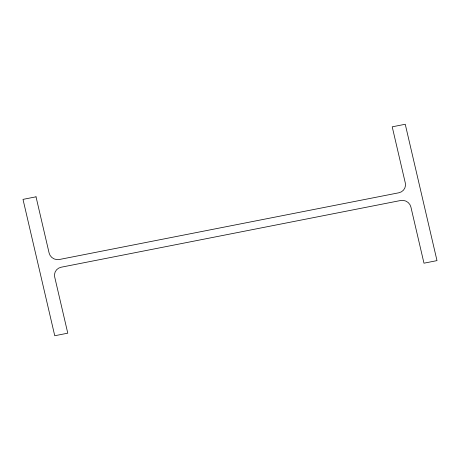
<?xml version="1.0" encoding="UTF-8"?>
<svg xmlns="http://www.w3.org/2000/svg" width="460" height="460" viewBox="0 0 460 460"><rect width="100%" height="100%" fill="white"/><g stroke="black" fill="none" stroke-linecap="round" stroke-linejoin="round"><path stroke-width="0.69" d="M36.024 196.817L23 199.381L54.751 335.737L67.781 333.178L54.694 276.983A8.636 8.268 14.3 0 1 61.203 267.208L400.591 200.514A8.636 8.268 14.3 0 1 410.889 206.983L423.976 263.183L437 260.619L405.248 124.263L392.219 126.822L405.306 183.017A8.636 8.268 14.3 0 1 398.797 192.792L59.409 259.486A8.636 8.268 14.3 0 1 49.111 253.017L36.024 196.817"/></g></svg>
